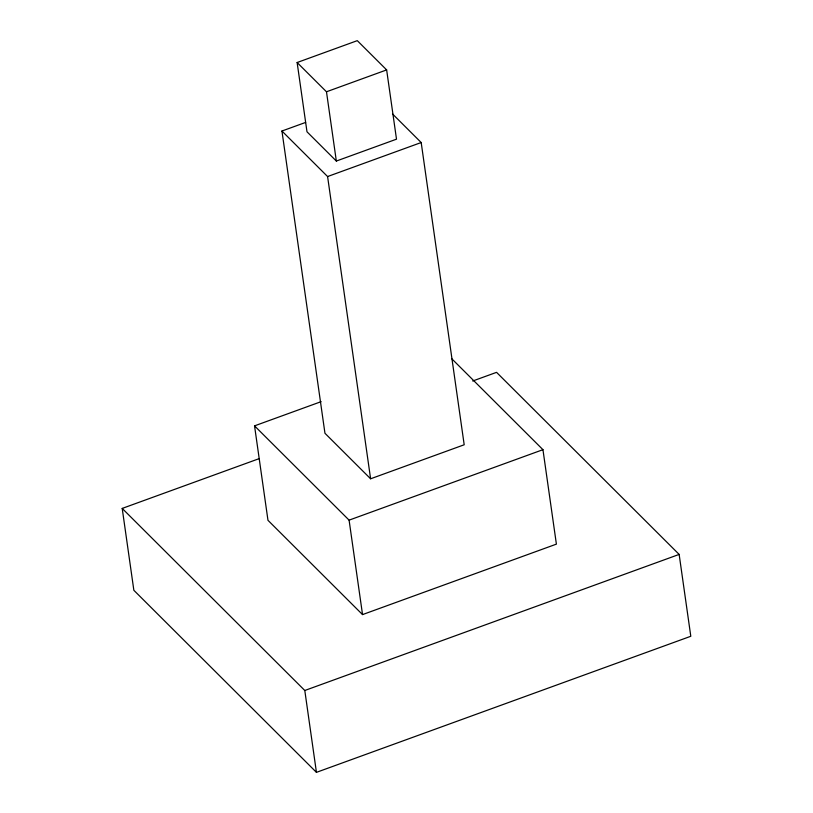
<?xml version="1.0" encoding="UTF-8"?>
<svg xmlns="http://www.w3.org/2000/svg" width="813" height="813" viewBox="0 0 813 813"><rect width="100%" height="100%" fill="white"/><g stroke="black" fill="none" stroke-linecap="round" stroke-linejoin="round"><path stroke-width="1.22" d="M297.131 62.52L357.293 40.65L386.642 69.908L396.5 139.175L336.338 161.045L306.989 131.787L297.131 62.52L326.48 91.778L336.338 161.045M326.48 91.778L386.642 69.908M392.537 113.972L421.185 142.529L464.193 444.772L370.606 478.786L324.956 433.268L281.938 131.025L305.637 122.417M281.938 131.025L327.588 176.543L421.185 142.529M451.967 358.95L542.952 449.68L556.397 544.131L362.537 614.598L267.975 520.31L254.54 425.86L321.135 401.652M472.709 381.012L496.56 372.344L679.15 554.415L690.796 636.274L316.44 772.35L133.85 590.279L122.204 508.42L259.306 458.583M254.54 425.86L349.092 520.147L542.952 449.68M122.204 508.42L304.794 690.491L679.15 554.415M327.588 176.543L370.606 478.786M349.092 520.147L362.537 614.598M304.794 690.491L316.44 772.35"/></g></svg>
